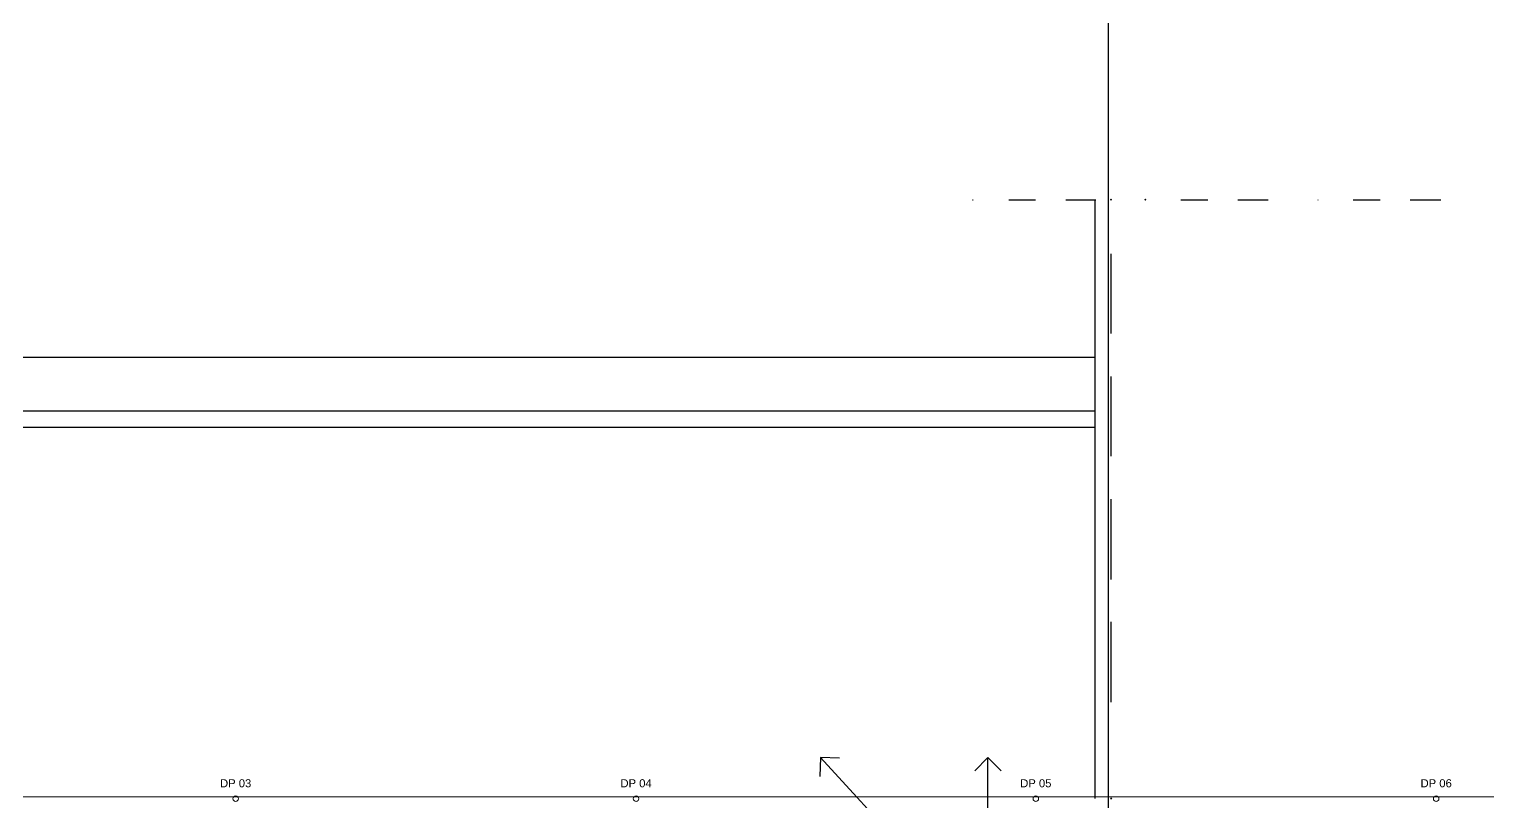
# Model space of a CAD drawing. Header units: millimetres. Extents: x -59 to 47, y 152 to 919.
# Drawn here: x -30.62 to -0.12, y 617.66 to 633.8 of the extents above; entities that cross this region are included whole.
import ezdxf

# ---------------------------------------------------------------- set-up
doc = ezdxf.new("R2010")
doc.units = ezdxf.units.MM
for name, color, linetype in [('PDF_014408$A$walls.outside_Pen_No__4', 7, 'Continuous'), ('PDF_014408$BL-ROOF', 7, 'Continuous'), ('PDF_014408$PL-SERVICES-STORMWATER', 7, 'Continuous'), ('PDF_014408$S-Structural$Steel$Elevation_Pen_No__4', 7, 'Continuous'), ('PDF_Text', 7, 'Continuous')]:
    doc.layers.add(name, color=color, linetype=linetype)
doc.styles.add('PDF ArialMT', font='arial.ttf')

msp = doc.modelspace()

# ---------------------------------------------------------------- hatches: boundary and pattern name
at = {"layer": 'PDF_014408$A$walls.outside_Pen_No__4', "transparency": 33554559}
for points in [[(-7.997, 630.267), (-8.009, 630.254), (-8.022, 630.241), (-8.009, 630.229), (-7.997, 630.216), (-7.984, 630.229), (-7.971, 630.241), (-7.984, 630.254)], [(-7.279, 630.267), (-7.291, 630.254), (-7.304, 630.241), (-7.291, 630.229), (-7.279, 630.216), (-7.266, 630.229), (-7.253, 630.241), (-7.266, 630.254)], [(-7.997, 617.753), (-8.009, 617.74), (-8.022, 617.727), (-8.009, 617.714), (-7.997, 617.701), (-7.984, 617.714), (-7.971, 617.727), (-7.984, 617.74)]]:
    msp.add_hatch(color=256, dxfattribs=at).paths.add_polyline_path(points)

# ---------------------------------------------------------------- linework, layer by layer
msp.add_line((-8.047, 491.044), (-8.047, 705.072))
at = {"layer": 'PDF_014408$A$walls.outside_Pen_No__4', "lineweight": 25}
for points in [[(-10.894, 630.241), (-10.882, 630.241)], [(-10.138, 630.241), (-9.574, 630.241)], [(-8.945, 630.241), (-8.317, 630.241)], [(-8.33, 617.727), (-8.33, 630.241)], [(-6.535, 630.241), (-5.971, 630.241)], [(-5.342, 630.241), (-4.714, 630.241)], [(-3.675, 630.241), (-3.663, 630.241)], [(-2.932, 630.241), (-2.368, 630.241)], [(-1.739, 630.241), (-1.098, 630.241)], [(-7.997, 627.446), (-7.997, 629.113)], [(-8.33, 626.946), (-45.04, 626.946), (-47.925, 624.061), (-47.925, 617.727)], [(-7.997, 624.882), (-7.997, 626.549)], [(-46.809, 617.727), (-46.809, 623.6), (-44.578, 625.831), (-8.33, 625.831)], [(-46.476, 617.727), (-46.476, 623.459), (-44.437, 625.484), (-8.33, 625.484)], [(-7.997, 622.305), (-7.997, 623.984)], [(-7.997, 619.74), (-7.997, 621.42)]]:
    msp.add_lwpolyline(points, dxfattribs=at)
at = {"layer": 'PDF_014408$BL-ROOF', "lineweight": 9}
msp.add_lwpolyline([(-5.291, 598.609), (-49.81, 598.609), (-49.81, 617.765), (16.75, 617.765), (16.75, 598.609), (7.762, 598.609)], dxfattribs=at)
at = {"layer": 'PDF_014408$PL-SERVICES-STORMWATER', "lineweight": 0}
for centre in [(-26.304, 617.723), (-17.93, 617.723), (-9.57, 617.723), (-1.197, 617.723)]:
    msp.add_circle(centre, 0.0577, dxfattribs=at)
at = {"layer": 'PDF_014408$S-Structural$Steel$Elevation_Pen_No__4', "lineweight": 25}
for points in [[(-14.074, 618.586), (-14.087, 618.189)], [(-13.677, 618.573), (-14.074, 618.586), (-10.574, 614.765), (-10.574, 618.586), (-10.292, 618.304)], [(-10.574, 618.586), (-10.843, 618.304)]]:
    msp.add_lwpolyline(points, dxfattribs=at)

# ---------------------------------------------------------------- texts
at = {"layer": 'PDF_Text', "char_height": 0.1683, "attachment_point": 4, "style": 'PDF ArialMT'}
for s, insert in [('DP 03', (-26.631, 618.044)), ('DP 04', (-18.257, 618.044)), ('DP 05', (-9.897, 618.044)), ('DP 06', (-1.524, 618.044))]:
    msp.add_mtext(s, dxfattribs=dict(at, insert=insert))

doc.saveas('drawing.dxf')
